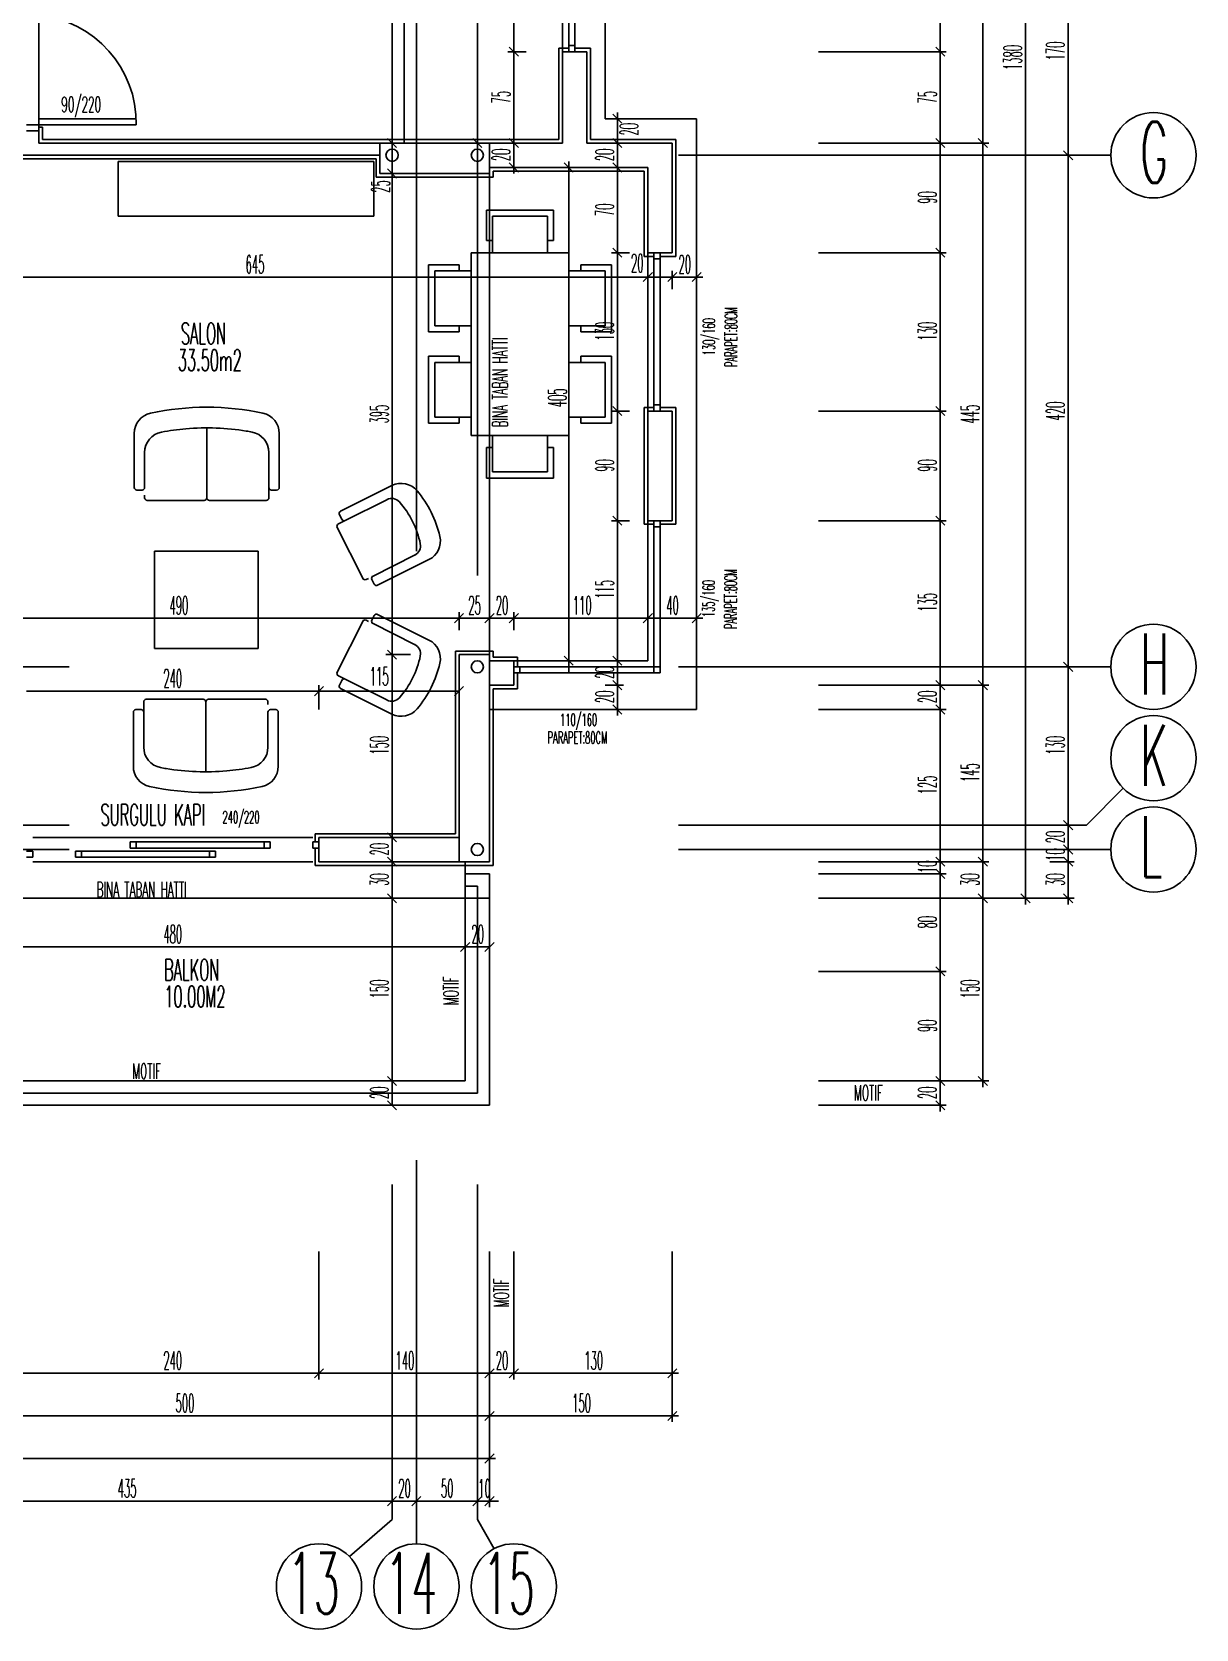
# Model space of a CAD drawing. Extents: x 78 to 306, y -397 to 18.
# Drawn here: x 275.921 to 276.1121, y -396.8536 to -396.5913 of the extents above; entities that cross this region are included whole.
import ezdxf

# ---------------------------------------------------------------- set-up
doc = ezdxf.new("R2010")
doc.units = 0
doc.header["$LTSCALE"] = 0.5
doc.header["$MEASUREMENT"] = 0
doc.linetypes.add('DASHDOT2', pattern=[0.5, 0.25, -0.125, 0, -0.125])
doc.linetypes.add('DOT2', pattern=[0.125, 0, -0.125])
doc.layers.get('0').update_dxf_attribs({"linetype": 'CONTINUOUS'})
for name, color, linetype in [('AKS', 5, 'DASHDOT2'), ('ASHADE', 7, 'CONTINUOUS'), ('DUVAR', 6, 'CONTINUOUS'), ('IZDUSUM', 2, 'DOT2'), ('KAPI', 1, 'CONTINUOUS'), ('KOLON', 4, 'CONTINUOUS'), ('MERDIVEN', 3, 'CONTINUOUS'), ('OLCU', 31, 'CONTINUOUS'), ('SIVA', 7, 'CONTINUOUS'), ('TEFRIS', 11, 'CONTINUOUS')]:
    doc.layers.add(name, color=color, linetype=linetype)
doc.styles.add('ICMEKAN', font='romans.shx', dxfattribs={"width": 0.55, "height": 0.2})
doc.styles.add('OLCU', font='romans.shx', dxfattribs={"width": 0.6, "height": 0.125})
doc.styles.add('OLCUIC', font='ROMANS.SHX', dxfattribs={"width": 0.4, "height": 0.15})

msp = doc.modelspace()

# ---------------------------------------------------------------- linework, layer by layer
at = {"color": 0, "linetype": 'ByBlock'}
for p, q in [((276.000893941935, -396.5953098737721), (275.999393941935, -396.5938098737721)), ((275.999393941935, -396.5938098737721), (276.000893941935, -396.5953098737721)), ((276.069393941935, -396.5938098737721), (276.070893941935, -396.5953098737721)), ((276.070893941935, -396.5953098737721), (276.069393941935, -396.5938098737721)), ((276.017893941935, -396.6063098737721), (276.016393941935, -396.6048098737721)), ((275.980893941935, -396.6103098737721), (275.979393941935, -396.6088098737721)), ((275.993393941935, -396.6088098737721), (275.994893941935, -396.6103098737721)), ((276.000893941935, -396.6103098737721), (275.999393941935, -396.6088098737721)), ((275.999393941935, -396.6088098737721), (276.000893941935, -396.6103098737721)), ((276.017893941935, -396.6103098737721), (276.016393941935, -396.6088098737721)), ((276.016393941935, -396.6088098737721), (276.017893941935, -396.6103098737721)), ((276.069393941935, -396.6088098737721), (276.070893941935, -396.6103098737721)), ((276.070893941935, -396.6103098737721), (276.069393941935, -396.6088098737721)), ((276.0778939419353, -396.6103098737721), (276.0763939419353, -396.6088098737721)), ((276.0763939419353, -396.6088098737721), (276.0778939419353, -396.6103098737721)), ((275.999393941935, -396.6128098737721), (276.000893941935, -396.6143098737721)), ((276.009893941935, -396.6143098737721), (276.008393941935, -396.6128098737721)), ((276.017893941935, -396.6143098737721), (276.016393941935, -396.6128098737721)), ((276.016393941935, -396.6128098737721), (276.017893941935, -396.6143098737721)), ((276.0918939419353, -396.6123098737721), (276.0903939419353, -396.6108098737721)), ((276.0903939419353, -396.6108098737721), (276.0918939419353, -396.6123098737721)), ((275.979393941935, -396.6138098737721), (275.980893941935, -396.6153098737721)), ((275.980893941935, -396.6153098737721), (275.979393941935, -396.6138098737721)), ((276.016393941935, -396.6268098737721), (276.017893941935, -396.6283098737721)), ((276.017893941935, -396.6283098737721), (276.016393941935, -396.6268098737721)), ((276.069393941935, -396.6268098737721), (276.070893941935, -396.6283098737721)), ((276.070893941935, -396.6283098737721), (276.069393941935, -396.6268098737721)), ((276.021393941935, -396.6323098737721), (276.022893941935, -396.6308098737721)), ((276.022893941935, -396.6308098737721), (276.021393941935, -396.6323098737721)), ((276.025393941935, -396.6323098737721), (276.026893941935, -396.6308098737721)), ((276.026893941935, -396.6308098737721), (276.025393941935, -396.6323098737721)), ((276.029393941935, -396.6323098737721), (276.030893941935, -396.6308098737721)), ((276.016393941935, -396.6528098737721), (276.017893941935, -396.6543098737721)), ((276.017893941935, -396.6543098737721), (276.016393941935, -396.6528098737721)), ((276.069393941935, -396.6528098737721), (276.070893941935, -396.6543098737721)), ((276.070893941935, -396.6543098737721), (276.069393941935, -396.6528098737721)), ((276.016393941935, -396.6708098737721), (276.017893941935, -396.6723098737721)), ((276.017893941935, -396.6723098737721), (276.016393941935, -396.6708098737721)), ((276.069393941935, -396.6708098737721), (276.070893941935, -396.6723098737721)), ((276.070893941935, -396.6723098737721), (276.069393941935, -396.6708098737721)), ((275.990393941935, -396.6883098737721), (275.991893941935, -396.6868098737721)), ((275.991893941935, -396.6868098737721), (275.990393941935, -396.6883098737721)), ((275.995393941935, -396.6883098737721), (275.996893941935, -396.6868098737721)), ((275.996893941935, -396.6868098737721), (275.995393941935, -396.6883098737721)), ((275.999393941935, -396.6883098737721), (276.000893941935, -396.6868098737721)), ((276.000893941935, -396.6868098737721), (275.999393941935, -396.6883098737721)), ((276.021393941935, -396.6883098737721), (276.022893941935, -396.6868098737721)), ((276.022893941935, -396.6868098737721), (276.021393941935, -396.6883098737721)), ((276.029393941935, -396.6883098737721), (276.030893941935, -396.6868098737721)), ((275.979393941935, -396.6928098737721), (275.980893941935, -396.6943098737721)), ((275.980893941935, -396.6943098737721), (275.979393941935, -396.6928098737721)), ((276.008393941935, -396.6938098737721), (276.009893941935, -396.6953098737721)), ((276.016393941935, -396.6938098737721), (276.017893941935, -396.6953098737721)), ((276.017893941935, -396.6953098737721), (276.016393941935, -396.6938098737721)), ((276.0918939419353, -396.6963098737721), (276.0903939419353, -396.6948098737721)), ((276.0903939419353, -396.6948098737721), (276.0918939419353, -396.6963098737721)), ((275.967393941935, -396.7003098737721), (275.968893941935, -396.6988098737721)), ((275.968893941935, -396.6988098737721), (275.967393941935, -396.7003098737721)), ((275.990393941935, -396.7003098737721), (275.991893941935, -396.6988098737721)), ((276.016393941935, -396.6978098737721), (276.017893941935, -396.6993098737721)), ((276.017893941935, -396.6993098737721), (276.016393941935, -396.6978098737721)), ((276.069393941935, -396.6978098737721), (276.070893941935, -396.6993098737721)), ((276.070893941935, -396.6993098737721), (276.069393941935, -396.6978098737721)), ((276.0778939419353, -396.6993098737721), (276.0763939419353, -396.6978098737721)), ((276.0763939419353, -396.6978098737721), (276.0778939419353, -396.6993098737721)), ((276.016393941935, -396.7018098737721), (276.017893941935, -396.7033098737721)), ((276.069393941935, -396.7018098737721), (276.070893941935, -396.7033098737721)), ((276.070893941935, -396.7033098737721), (276.069393941935, -396.7018098737721)), ((276.0918939419353, -396.7223098737721), (276.0903939419353, -396.7208098737721)), ((276.0903939419353, -396.7208098737721), (276.0918939419353, -396.7223098737721)), ((275.979393941935, -396.7228098737721), (275.980893941935, -396.7243098737721)), ((275.980893941935, -396.7243098737721), (275.979393941935, -396.7228098737721)), ((276.0903939419353, -396.7248098737721), (276.0918939419353, -396.7263098737721)), ((276.0903939419353, -396.7248098737721), (276.0918939419353, -396.7263098737721)), ((275.979393941935, -396.7268098737721), (275.980893941935, -396.7283098737721)), ((275.980893941935, -396.7283098737721), (275.979393941935, -396.7268098737721)), ((276.069393941935, -396.7268098737721), (276.070893941935, -396.7283098737721)), ((276.0693939419345, -396.7268098737721), (276.0708939419346, -396.7283098737721)), ((276.0778939419353, -396.7283098737721), (276.0763939419353, -396.7268098737721)), ((276.0763939419353, -396.7268098737721), (276.0778939419353, -396.7283098737721)), ((276.0918939419353, -396.7283098737721), (276.0903939419353, -396.7268098737721)), ((276.0918939419353, -396.7283098737721), (276.0903939419353, -396.7268098737721)), ((276.0708939419346, -396.7303098737721), (276.0693939419345, -396.7288098737721)), ((276.0708939419346, -396.7303098737721), (276.0693939419345, -396.7288098737721)), ((275.979393941935, -396.7328098737721), (275.980893941935, -396.7343098737721)), ((275.980893941935, -396.7343098737721), (275.979393941935, -396.7328098737721)), ((276.0778939419353, -396.7343098737721), (276.0763939419353, -396.7328098737721)), ((276.0763939419353, -396.7328098737721), (276.0778939419353, -396.7343098737721)), ((276.0833939419346, -396.7328098737721), (276.0848939419346, -396.7343098737721)), ((276.0903939419353, -396.7328098737721), (276.0918939419353, -396.7343098737721)), ((275.991393941935, -396.7423098737721), (275.992893941935, -396.7408098737721)), ((275.992893941935, -396.7408098737721), (275.991393941935, -396.7423098737721)), ((275.995393941935, -396.7423098737721), (275.996893941935, -396.7408098737721)), ((276.0693939419345, -396.7448098737721), (276.0708939419346, -396.7463098737721)), ((276.0708939419346, -396.7463098737721), (276.0693939419345, -396.7448098737721)), ((275.979393941935, -396.7628098737721), (275.980893941935, -396.7643098737721)), ((275.980893941935, -396.7643098737721), (275.979393941935, -396.7628098737721)), ((276.0693939419345, -396.7628098737721), (276.0708939419346, -396.7643098737721)), ((276.0708939419346, -396.7643098737721), (276.0693939419345, -396.7628098737721)), ((276.0763939419353, -396.7628098737721), (276.0778939419353, -396.7643098737721)), ((275.979393941935, -396.7668098737721), (275.980893941935, -396.7683098737721)), ((276.0693939419345, -396.7668098737721), (276.0708939419346, -396.7683098737721)), ((275.967393941935, -396.8123098737721), (275.968893941935, -396.8108098737721)), ((275.968893941935, -396.8108098737721), (275.967393941935, -396.8123098737721)), ((275.995393941935, -396.8123098737721), (275.996893941935, -396.8108098737721)), ((275.9968939419353, -396.8108098737721), (275.9953939419353, -396.8123098737721)), ((276.0008939419353, -396.8108098737721), (275.9993939419353, -396.8123098737721)), ((275.9993939419353, -396.8123098737721), (276.0008939419353, -396.8108098737721)), ((276.0253939419353, -396.8123098737721), (276.0268939419353, -396.8108098737721)), ((275.9968939419353, -396.8178098737721), (275.9953939419353, -396.8193098737721)), ((275.9953939419353, -396.8193098737721), (275.9968939419353, -396.8178098737721)), ((276.0253939419346, -396.8193098737721), (276.0268939419346, -396.8178098737721)), ((275.9953939419353, -396.8263098737721), (275.9968939419353, -396.8248098737721)), ((275.9793939419353, -396.8333098737721), (275.9808939419353, -396.8318098737721)), ((275.9808939419353, -396.8318098737721), (275.9793939419353, -396.8333098737721)), ((275.9833939419353, -396.8333098737721), (275.9848939419353, -396.8318098737721)), ((275.9848939419353, -396.8318098737721), (275.9833939419353, -396.8333098737721)), ((275.9933939419353, -396.8333098737721), (275.9948939419353, -396.8318098737721)), ((275.9933939419353, -396.8333098737721), (275.9948939419353, -396.8318098737721)), ((275.9968939419353, -396.8318098737721), (275.9953939419353, -396.8333098737721))]:
    msp.add_line(p, q, dxfattribs=at)
at = {"layer": 'AKS'}
for p, q in [((275.9841439419353, -396.3515598737721), (275.9841439419353, -396.8395598737721)), ((275.9801439419353, -396.3555598737721), (275.9801439419353, -396.8355598737721)), ((275.9941439419353, -396.3555598737721), (275.9941439419353, -396.8355598737721)), ((275.8021439419353, -396.6115598737721), (276.0981439419346, -396.6115598737721)), ((275.8021439419353, -396.6955598737721), (276.0981439419346, -396.6955598737721)), ((276.0941439419353, -396.7215598737721), (276.100194194467, -396.7155096212404)), ((275.8021439419353, -396.7215598737721), (276.0941439419353, -396.7215598737721)), ((275.8021439419353, -396.7255598737721), (276.0981439419346, -396.7255598737721)), ((275.9801439419353, -396.8355598737721), (275.9731364952976, -396.8416533056309)), ((275.9941439419353, -396.8355598737721), (275.9968885354979, -396.8403629125065))]:
    msp.add_line(p, q, dxfattribs=at)
at = {"layer": 'ASHADE'}
for centre in [(275.9801439419351, -396.6115598737721), (275.9941439419353, -396.6115598737721), (275.9941439419353, -396.6955598737721), (275.9941439419353, -396.7255598737721)]:
    msp.add_circle(centre, 0.0009999999999999432, dxfattribs=at)
at = {"layer": 'DUVAR'}
for p, q in [((276.0081439419345, -396.6095598737757), (276.0081439419342, -396.5945598737757)), ((276.0081439419329, -396.5945598737757), (276.012143941934, -396.5945598737757)), ((276.012143941934, -396.6095598737757), (276.012143941934, -396.5945598737757)), ((275.9201439419354, -396.6075598737754), (275.9221439419351, -396.6075598737759)), ((275.9221439419351, -396.6095598737759), (275.9221439419351, -396.6075598737759)), ((275.9781439419353, -396.6095598737758), (275.9221439419351, -396.6095598737759)), ((276.0081439419345, -396.6095598737757), (275.9961439419347, -396.6095598737757)), ((276.026143941934, -396.6095598737757), (276.012143941934, -396.6095598737757)), ((276.026143941934, -396.627559873776), (276.026143941934, -396.6095598737757)), ((276.026143941934, -396.627559873776), (276.026143941934, -396.6095598737757)), ((275.9781439419353, -396.611559873776), (275.9051439419353, -396.6115598737758)), ((276.0221439419339, -396.6135598737761), (275.9961439419347, -396.6135598737761)), ((276.0221439419344, -396.627559873776), (276.0221439419339, -396.6135598737761)), ((276.0221439419344, -396.627559873776), (276.0221439419339, -396.6135598737761)), ((276.0221439419363, -396.627559873776), (276.0261439419364, -396.627559873776)), ((276.0221439419363, -396.627559873776), (276.0261439419364, -396.627559873776)), ((276.022143941936, -396.6715598737759), (276.0221439419353, -396.6535598737757)), ((276.0221439419363, -396.6535598737757), (276.0261439419364, -396.6535598737757)), ((276.022143941936, -396.6715598737759), (276.0221439419353, -396.6535598737757)), ((276.0221439419363, -396.6535598737757), (276.0261439419364, -396.6535598737757)), ((276.026143941934, -396.6715598737759), (276.026143941934, -396.6535598737757)), ((276.026143941934, -396.6715598737759), (276.026143941934, -396.6535598737757)), ((276.0261439419358, -396.6715598737759), (276.0221439419364, -396.6715598737759)), ((276.0261439419358, -396.6715598737759), (276.0221439419364, -396.6715598737759)), ((276.0001439419361, -396.6945598737813), (275.9961439419347, -396.6945598737813)), ((276.0001439419361, -396.6945598737813), (276.0001439419361, -396.6985598737809)), ((276.0001439419361, -396.6945598737813), (276.0001439419361, -396.6985598737809)), ((276.0001439419361, -396.6985598737812), (275.9961439419347, -396.6985598737812)), ((275.968143941935, -396.7275598737812), (275.968143941935, -396.7235598737807)), ((275.9911439419383, -396.7235598737808), (275.968143941935, -396.7235598737807)), ((275.9911439419384, -396.7275598737812), (275.968143941935, -396.7275598737812))]:
    msp.add_line(p, q, dxfattribs=at)
at = {"layer": 'IZDUSUM', "ltscale": 0.6}
for p, q in [((275.9821439419346, -396.6095598737721), (275.9821439419349, -396.5545598737721)), ((275.9961439419346, -396.6935598737813), (275.9961439419346, -396.6145598737721)), ((275.9961439419343, -396.7335598737814), (275.8911439419347, -396.7335598737814))]:
    msp.add_line(p, q, dxfattribs=at)
at = {"layer": 'KAPI'}
for p, q in [((276.0151439419338, -396.4755598737721), (276.0151439419338, -396.6055598737721)), ((276.0081439419338, -396.5645598737757), (276.0081439419338, -396.5945598737757)), ((276.0091439419338, -396.5645598737757), (276.0091439419338, -396.5945598737757)), ((276.0101439419336, -396.5945598737757), (276.0101439419336, -396.5645598737757)), ((276.0091439419338, -396.5935598737756), (276.0101439419336, -396.5935598737756)), ((275.9221439419358, -396.6065598737753), (275.9201439419359, -396.6065598737753)), ((275.9381439419358, -396.6055598737752), (275.9221439419358, -396.6055598737752)), ((275.9221439419358, -396.6055598737752), (275.9221439419358, -396.6065598737753)), ((275.9221439419358, -396.6065598737753), (275.9381439419358, -396.6065598737753)), ((275.9221439419358, -396.6075598737751), (275.9221439419358, -396.6065598737753)), ((276.0151439419338, -396.6055598737721), (276.030143941935, -396.6055598737721)), ((276.030143941935, -396.6055598737721), (276.030143941935, -396.7025598737721)), ((276.0221439419363, -396.6535598737757), (276.0221439419363, -396.627559873776)), ((276.0221439419363, -396.6535598737757), (276.0221439419363, -396.627559873776)), ((276.0231439419364, -396.6535598737757), (276.0231439419364, -396.627559873776)), ((276.0231439419364, -396.6535598737757), (276.0231439419364, -396.627559873776)), ((276.0231439419364, -396.6285598737761), (276.0241439419365, -396.6285598737761)), ((276.0231439419364, -396.6285598737761), (276.0241439419365, -396.6285598737761)), ((276.0241439419365, -396.6535598737757), (276.0241439419365, -396.627559873776)), ((276.0241439419365, -396.6535598737757), (276.0241439419365, -396.627559873776)), ((276.0231439419364, -396.652559873776), (276.0241439419365, -396.652559873776)), ((276.0231439419364, -396.652559873776), (276.0241439419365, -396.652559873776)), ((276.0221439419364, -396.6715598737756), (276.0221439419367, -396.6945598737813)), ((276.0221439419364, -396.6715598737756), (276.0221439419367, -396.6945598737813)), ((276.0231439419365, -396.6715598737759), (276.0231439419365, -396.6965598737808)), ((276.0231439419365, -396.6715598737759), (276.0231439419365, -396.6965598737808)), ((276.0231439419365, -396.6725598737757), (276.0241439419365, -396.6725598737757)), ((276.0231439419365, -396.6725598737757), (276.0241439419365, -396.6725598737757)), ((276.0241439419365, -396.6965598737808), (276.0241439419365, -396.6715598737759)), ((276.0241439419365, -396.6965598737808), (276.0241439419365, -396.6715598737759)), ((276.0001439419361, -396.6945598737813), (276.0221439419367, -396.6945598737813)), ((276.0001439419361, -396.6945598737813), (276.0221439419367, -396.6945598737813)), ((276.0241439419365, -396.6955598737811), (276.0001439419364, -396.6955598737811)), ((276.0241439419365, -396.6955598737811), (276.0001439419364, -396.6955598737811)), ((276.0001439419364, -396.6965598737808), (276.0241439419365, -396.6965598737808)), ((276.0001439419364, -396.6965598737808), (276.0241439419365, -396.6965598737808)), ((276.0011439419364, -396.6965598737808), (276.0011439419364, -396.6955598737811)), ((276.0011439419364, -396.6965598737808), (276.0011439419364, -396.6955598737811)), ((276.030143941935, -396.7025598737721), (275.996143941935, -396.7025598737721)), ((275.9201439419351, -396.7258098737817), (275.9211439419352, -396.7258098737817)), ((275.967143941935, -396.7235598737813), (275.9211439419352, -396.7235598737813)), ((275.9211439419352, -396.7258098737817), (275.9211439419352, -396.7268098737817)), ((275.928143941935, -396.7258098737817), (275.928143941935, -396.7268098737817)), ((275.951143941935, -396.7258098737817), (275.928143941935, -396.7258098737817)), ((275.929143941935, -396.7258098737817), (275.929143941935, -396.7268098737817)), ((275.9371439419351, -396.7253098737815), (275.9371439419351, -396.7243098737814)), ((275.9371439419351, -396.7243098737814), (275.9601439419351, -396.7243098737814)), ((275.9601439419351, -396.7253098737815), (275.9371439419351, -396.7253098737815)), ((275.9381439419352, -396.7243098737814), (275.9381439419352, -396.7253098737815)), ((275.950143941935, -396.7258098737817), (275.950143941935, -396.7268098737817)), ((275.951143941935, -396.7268098737817), (275.951143941935, -396.7258098737817)), ((275.9591439419351, -396.7243098737814), (275.9591439419351, -396.7253098737815)), ((275.9601439419351, -396.7243098737814), (275.9601439419351, -396.7253098737815)), ((275.968143941935, -396.7243098737814), (275.967143941935, -396.7243098737814)), ((275.967143941935, -396.7243098737814), (275.967143941935, -396.7253098737815)), ((275.967143941935, -396.7253098737815), (275.968143941935, -396.7253098737815)), ((275.9211439419352, -396.7268098737817), (275.9201439419351, -396.7268098737817)), ((275.967143941935, -396.7275598737812), (275.9211439419352, -396.7275598737812)), ((275.928143941935, -396.7268098737817), (275.951143941935, -396.7268098737817)), ((275.992143941934, -396.7275598737812), (275.992143941934, -396.7635598737864)), ((275.9921439419346, -396.7635598737864), (275.895143941935, -396.7635598737864))]:
    msp.add_line(p, q, dxfattribs=at)
at = {"layer": 'KAPI', "ltscale": 1.4}
msp.add_line((275.922143941935, -396.5885598737721), (275.922143941935, -396.6055598737721), dxfattribs=at)
at = {"layer": 'KAPI'}
msp.add_arc((275.9203323190387, -396.6062813163504), 0.01781380095500225, 359.1040196675771, 84.16305900557327, dxfattribs=at)
at = {"layer": 'KOLON'}
for p, q in [((275.9961439419353, -396.6095598737721), (275.9781439419353, -396.6095598737721)), ((275.9781439419353, -396.6095598737721), (275.9781439419353, -396.6145598737721)), ((275.9961439419353, -396.6145598737721), (275.9961439419353, -396.6095598737721)), ((275.9961439419353, -396.6145598737721), (275.9781439419353, -396.6145598737721)), ((275.9911439419384, -396.7275598737772), (275.9911439419373, -396.6935598737813)), ((275.9961439419353, -396.6935598737772), (275.9911439419353, -396.6935598737772)), ((275.9961439419353, -396.6935598737772), (275.9961439419353, -396.7275598737772)), ((275.9961439419353, -396.7275598737772), (275.9911439419384, -396.7275598737772))]:
    msp.add_line(p, q, dxfattribs=at)
at = {"layer": 'MERDIVEN', "ltscale": 1.4}
for p, q in [((275.996143941935, -396.7295598737721), (275.992143941935, -396.7295598737721)), ((275.992143941935, -396.7295598737721), (275.992143941935, -396.7315598737721)), ((275.992143941935, -396.7315598737721), (275.994143941935, -396.7315598737721))]:
    msp.add_line(p, q, dxfattribs=at)
at = {"layer": 'MERDIVEN', "linetype": 'ByBlock'}
for p, q in [((275.9961439419342, -396.7675598737864), (275.9961439419337, -396.7295598737721)), ((275.9941439419339, -396.7655598737863), (275.9941439419333, -396.7315598737721))]:
    msp.add_line(p, q, dxfattribs=at)
at = {"layer": 'MERDIVEN'}
for p, q in [((275.891143941935, -396.7675598737864), (275.9961439419348, -396.7675598737864)), ((275.8931439419354, -396.7655598737865), (275.9941439419345, -396.7655598737863))]:
    msp.add_line(p, q, dxfattribs=at)
at = {"layer": 'OLCU', "ltscale": 1.4}
for p, q in [((276.0701439419346, -396.7685598737864), (276.0701439419346, -396.4225598737721)), ((276.0771439419346, -396.7645598737721), (276.0771439419346, -396.4265598737721)), ((276.0841439419346, -396.7345598737721), (276.0841439419345, -396.4565598737721)), ((276.0841439419346, -396.7335598737721), (276.0841439419346, -396.4575598737721)), ((276.0911439419346, -396.7345598737721), (276.0911439419345, -396.4565598737721)), ((276.0771439419353, -396.4715598737721), (276.0771439419353, -396.6095598737721)), ((275.994143941935, -396.4995598737721), (275.994143941935, -396.6105598737721)), ((276.000143941935, -396.6145598737721), (276.000143941935, -396.4985598737721)), ((275.994143941935, -396.5515598737721), (275.994143941935, -396.6095598737721)), ((276.000143941935, -396.5645598737721), (276.000143941935, -396.5945598737721)), ((276.070143941935, -396.5945598737721), (276.070143941935, -396.5645598737721)), ((276.0911439419353, -396.5775598737721), (276.0911439419353, -396.6115598737721)), ((276.002143941935, -396.5945598737721), (275.999143941935, -396.5945598737721)), ((276.000143941935, -396.5945598737721), (276.000143941935, -396.6095598737721)), ((276.0501439419347, -396.5945598737721), (276.0711439419347, -396.5945598737721)), ((276.070143941935, -396.6095598737721), (276.070143941935, -396.5945598737721)), ((276.017143941935, -396.6045598737721), (276.017143941935, -396.7035598737721)), ((276.017143941935, -396.6055598737721), (276.017143941935, -396.6095598737721)), ((275.980143941935, -396.6145598737721), (275.980143941935, -396.6095598737721)), ((276.000143941935, -396.6095598737721), (276.000143941935, -396.6135598737721)), ((276.017143941935, -396.6095598737721), (276.017143941935, -396.6135598737721)), ((276.0501439419353, -396.6095598737721), (276.0781439419353, -396.6095598737721)), ((276.070143941935, -396.6275598737721), (276.070143941935, -396.6095598737721)), ((276.0771439419353, -396.6095598737721), (276.0771439419353, -396.6985598737721)), ((276.009143941935, -396.6965598737721), (276.009143941935, -396.6125598737721)), ((276.0911439419353, -396.6115598737721), (276.0911439419353, -396.6955598737721)), ((275.980143941935, -396.6935598737721), (275.980143941935, -396.6145598737721)), ((276.009143941935, -396.6135598737721), (276.009143941935, -396.6945598737721)), ((276.017143941935, -396.6275598737721), (276.017143941935, -396.6135598737721)), ((276.019143941935, -396.6275598737721), (276.016143941935, -396.6275598737721)), ((276.017143941935, -396.6535598737721), (276.017143941935, -396.6275598737721)), ((276.0501439419347, -396.6275598737721), (276.0711439419347, -396.6275598737721)), ((276.070143941935, -396.6535598737721), (276.070143941935, -396.6275598737721)), ((276.031143941935, -396.6315598737721), (275.802143941935, -396.6315598737721)), ((276.022143941935, -396.6315598737721), (275.893143941935, -396.6315598737721)), ((276.026143941935, -396.6315598737721), (276.022143941935, -396.6315598737721)), ((276.026143941935, -396.6335598737721), (276.026143941935, -396.6305598737721)), ((276.030143941935, -396.6315598737721), (276.026143941935, -396.6315598737721)), ((276.019143941935, -396.6535598737721), (276.016143941935, -396.6535598737721)), ((276.017143941935, -396.6715598737721), (276.017143941935, -396.6535598737721)), ((276.0501439419347, -396.6535598737721), (276.0711439419347, -396.6535598737721)), ((276.070143941935, -396.6715598737721), (276.070143941935, -396.6535598737721)), ((276.019143941935, -396.6715598737721), (276.016143941935, -396.6715598737721)), ((276.017143941935, -396.6945598737721), (276.017143941935, -396.6715598737721)), ((276.0501439419347, -396.6715598737721), (276.0711439419347, -396.6715598737721)), ((276.070143941935, -396.6985598737721), (276.070143941935, -396.6715598737721)), ((275.991143941935, -396.6895598737721), (275.991143941935, -396.6865598737721)), ((275.996143941935, -396.6895598737721), (275.996143941935, -396.6865598737721)), ((276.000143941935, -396.6865598737721), (276.000143941935, -396.6895598737721)), ((276.031143941935, -396.6875598737721), (275.802143941935, -396.6875598737721)), ((275.991143941935, -396.6875598737721), (275.893143941935, -396.6875598737721)), ((275.996143941935, -396.6875598737721), (275.991143941935, -396.6875598737721)), ((276.000143941935, -396.6875598737721), (275.996143941935, -396.6875598737721)), ((276.022143941935, -396.6875598737721), (276.000143941935, -396.6875598737721)), ((276.030143941935, -396.6875598737721), (276.022143941935, -396.6875598737721)), ((275.979143941935, -396.6935598737721), (275.983143941935, -396.6935598737721)), ((275.980143941935, -396.7235598737721), (275.980143941935, -396.6935598737721)), ((276.017143941935, -396.6985598737721), (276.017143941935, -396.6945598737721)), ((276.0911439419353, -396.6955598737721), (276.0911439419353, -396.7215598737721)), ((275.968143941935, -396.6995598737721), (275.920143941935, -396.6995598737721)), ((275.968143941935, -396.6985598737721), (275.968143941935, -396.7025598737721)), ((275.991143941935, -396.6995598737721), (275.968143941935, -396.6995598737721)), ((276.018143941935, -396.6985598737721), (276.015143941935, -396.6985598737721)), ((276.017143941935, -396.7025598737721), (276.017143941935, -396.6985598737721)), ((276.0501439419353, -396.6985598737721), (276.0781439419353, -396.6985598737721)), ((276.070143941935, -396.7025598737721), (276.070143941935, -396.6985598737721)), ((276.0771439419353, -396.6985598737721), (276.0771439419353, -396.7275598737721)), ((276.0501439419347, -396.7025598737721), (276.0711439419347, -396.7025598737721)), ((276.070143941935, -396.7275598737721), (276.070143941935, -396.7025598737721)), ((276.0911439419353, -396.7215598737721), (276.0911439419353, -396.7255598737721)), ((275.980143941935, -396.7275598737721), (275.980143941935, -396.7235598737721)), ((276.0701439419346, -396.7275598737721), (276.0701439419346, -396.7260598737721)), ((276.0911439419353, -396.7255598737721), (276.0911439419353, -396.7240598737721)), ((275.980143941935, -396.7335598737721), (275.980143941935, -396.7275598737721)), ((276.0501439419353, -396.7275598737721), (276.0781439419353, -396.7275598737721)), ((276.0771439419353, -396.7275598737721), (276.0771439419353, -396.7335598737721)), ((276.0921439419353, -396.7275598737721), (276.0881439419353, -396.7275598737721)), ((276.0911439419353, -396.7275598737721), (276.0911439419353, -396.7335598737721)), ((276.0911439419353, -396.7275598737721), (276.0911439419353, -396.7290598737721)), ((276.0501439419353, -396.7295598737721), (276.0711439419353, -396.7295598737721)), ((276.0701439419346, -396.7295598737721), (276.0701439419346, -396.7310598737721)), ((276.0701439419346, -396.7455598737721), (276.0701439419346, -396.7295598737721)), ((275.980143941935, -396.7635598737721), (275.980143941935, -396.7335598737721)), ((276.0501439419353, -396.7335598737721), (276.0921439419353, -396.7335598737721)), ((276.0771439419353, -396.7335598737721), (276.0771439419353, -396.7635598737721)), ((275.992143941935, -396.7415598737721), (275.896143941935, -396.7415598737721)), ((275.996143941935, -396.7415598737721), (275.992143941935, -396.7415598737721)), ((276.0501439419353, -396.7455598737721), (276.0711439419353, -396.7455598737721)), ((276.0701439419346, -396.7635598737721), (276.0701439419346, -396.7455598737721)), ((275.980143941935, -396.7675598737721), (275.980143941935, -396.7635598737721)), ((276.0501439419353, -396.7635598737721), (276.0781439419353, -396.7635598737721)), ((276.0701439419346, -396.7675598737721), (276.0701439419346, -396.7635598737721)), ((276.0501439419353, -396.7675598737721), (276.0711439419353, -396.7675598737721)), ((275.9681439419347, -396.7915598737721), (275.9681439419347, -396.8125598737721)), ((275.9961439419353, -396.7915598737721), (275.9961439419353, -396.8335598737721)), ((276.0001439419353, -396.7915598737721), (276.0001439419353, -396.8125598737721)), ((276.0261439419345, -396.7915598737721), (276.0261439419345, -396.8195598737721)), ((275.8021439419353, -396.8115598737721), (276.0271439419353, -396.8115598737721)), ((275.968143941935, -396.8115598737721), (275.920143941935, -396.8115598737721)), ((275.996143941935, -396.8115598737721), (275.968143941935, -396.8115598737721)), ((275.9961439419353, -396.8115598737721), (276.0001439419353, -396.8115598737721)), ((276.0001439419353, -396.8115598737721), (276.0261439419353, -396.8115598737721)), ((275.8021439419353, -396.8185598737721), (276.0271439419353, -396.8185598737721)), ((275.8961439419346, -396.8185598737721), (275.9961439419353, -396.8185598737721)), ((275.9961439419353, -396.8185598737721), (276.0261439419345, -396.8185598737721)), ((275.6081439419353, -396.8255598737721), (275.9961439419353, -396.8255598737721)), ((275.8021439419353, -396.8255598737721), (275.9971439419353, -396.8255598737721)), ((275.8021439419353, -396.8325598737721), (275.9971439419353, -396.8325598737721)), ((275.9801439419354, -396.8325598737721), (275.8931439419353, -396.8325598737721)), ((275.9841439419353, -396.8325598737721), (275.9801439419354, -396.8325598737721)), ((275.9941439419353, -396.8325598737721), (275.9841439419353, -396.8325598737721)), ((275.9941439419353, -396.8325598737721), (275.9926439419353, -396.8325598737721)), ((275.9961439419353, -396.8325598737721), (275.9976439419353, -396.8325598737721))]:
    msp.add_line(p, q, dxfattribs=at)
at = {"layer": 'SIVA', "ltscale": 1.4}
for p, q in [((276.0075439419345, -396.6089598737755), (276.0075439419342, -396.5939598737757)), ((276.0075439419342, -396.5939598737757), (276.0091439419338, -396.5939598737757)), ((276.0101439419336, -396.5939598737757), (276.012743941934, -396.5939598737757)), ((276.012743941934, -396.5939598737757), (276.012743941934, -396.6089598737757)), ((275.9221439419358, -396.6069598737759), (275.9227439419352, -396.6069598737761)), ((275.9227439419352, -396.6069598737761), (275.9227439419352, -396.6089598737759)), ((275.9227439419352, -396.6089598737759), (275.9781439419353, -396.6089598737758)), ((275.9781439419353, -396.6089598737758), (275.9961439419352, -396.6089598737721)), ((275.9961439419352, -396.6089598737721), (276.0075439419345, -396.6089598737755)), ((276.012743941934, -396.6089598737757), (276.026743941934, -396.6089598737756)), ((276.026743941934, -396.6089598737756), (276.026743941934, -396.628159873776)), ((275.9775439419353, -396.612159873776), (275.9057439419353, -396.6121598737759)), ((275.9775439419353, -396.6151598737721), (275.9775439419353, -396.612159873776)), ((275.9967439419353, -396.6151598737721), (275.9775439419353, -396.6151598737721)), ((276.0215439419339, -396.6141598737761), (275.9967439419353, -396.614159873776)), ((275.9967439419353, -396.614159873776), (275.9967439419353, -396.6151598737721)), ((276.0215439419345, -396.628159873776), (276.0215439419339, -396.6141598737761)), ((276.0231439419364, -396.628159873776), (276.0215439419345, -396.628159873776)), ((276.026743941934, -396.628159873776), (276.0241439419365, -396.628159873776)), ((276.021543941936, -396.6721598737759), (276.0215439419352, -396.6529598737757)), ((276.0215439419352, -396.6529598737757), (276.0231439419364, -396.6529598737757)), ((276.0241439419365, -396.6529598737757), (276.026743941934, -396.6529598737757)), ((276.026743941934, -396.6529598737757), (276.0267439419339, -396.6721598737759)), ((276.0231439419365, -396.6721598737759), (276.021543941936, -396.6721598737759)), ((276.0267439419339, -396.6721598737759), (276.0241439419365, -396.6721598737759)), ((275.9905439419383, -396.7229598737808), (275.9905439419373, -396.6929598737772)), ((275.9905439419373, -396.6929598737772), (275.9967439419353, -396.6929598737772)), ((275.9967439419353, -396.6929598737772), (275.9967439419353, -396.6939598737813)), ((275.9967439419353, -396.6939598737813), (276.0007439419361, -396.6939598737813)), ((276.0007439419361, -396.6939598737813), (276.0007439419361, -396.6955598737811)), ((276.0007439419361, -396.6965598737808), (276.0007439419361, -396.6991598737812)), ((276.0007439419361, -396.6991598737812), (275.9967439419353, -396.6991598737812)), ((275.9967439419353, -396.6991598737812), (275.9967439419353, -396.7281598737772)), ((275.967543941935, -396.7243098737814), (275.967543941935, -396.7229598737807)), ((275.967543941935, -396.7229598737807), (275.9905439419383, -396.7229598737808)), ((275.967543941935, -396.7281598737814), (275.967543941935, -396.7253098737815)), ((275.9911439419384, -396.7281598737772), (275.967543941935, -396.7281598737814)), ((275.9967439419353, -396.7281598737772), (275.9911439419384, -396.7281598737772))]:
    msp.add_line(p, q, dxfattribs=at)
at = {"layer": 'TEFRIS'}
for p, q in [((275.9351737502874, -396.6125598737719), (275.9351737502874, -396.6215598737719)), ((275.9771737502872, -396.6125598737719), (275.9351737502874, -396.6125598737719)), ((275.9771737502872, -396.6215598737719), (275.9771737502872, -396.6125598737719)), ((275.9956439419361, -396.6205598737781), (276.0066439419365, -396.6205598737781)), ((275.9956439419361, -396.6255598737781), (275.9956439419361, -396.6205598737781)), ((276.0066439419365, -396.6205598737781), (276.0066439419365, -396.6255598737781)), ((275.9351737502874, -396.6215598737719), (275.9771737502872, -396.6215598737719)), ((276.0056439419365, -396.6215598737782), (275.9966439419362, -396.6215598737782)), ((275.9966439419362, -396.6275598737782), (275.9966439419362, -396.6215598737782)), ((276.0056439419365, -396.6275598737782), (276.0056439419365, -396.6215598737782)), ((275.9966439419362, -396.6255598737781), (275.9956439419361, -396.6255598737781)), ((276.0066439419365, -396.6255598737781), (276.0056439419365, -396.6255598737781)), ((275.993143941937, -396.6575598737786), (275.993143941937, -396.6275598737782)), ((275.993143941937, -396.6275598737782), (276.0091439419368, -396.6275598737782)), ((276.0091439419368, -396.6575598737786), (276.0091439419368, -396.6275598737782)), ((275.9861439419369, -396.6295598737781), (275.9911439419369, -396.6295598737781)), ((275.9861439419369, -396.6405598737784), (275.9861439419369, -396.6295598737781)), ((275.993143941937, -396.6305598737781), (275.9871439419369, -396.6305598737781)), ((275.9871439419369, -396.6305598737781), (275.9871439419369, -396.6395598737784)), ((275.9911439419369, -396.6295598737781), (275.9911439419369, -396.6305598737781)), ((276.0091439419368, -396.6305598737781), (276.0151439419369, -396.6305598737781)), ((276.0111439419369, -396.6295598737781), (276.0111439419369, -396.6305598737781)), ((276.0161439419369, -396.6295598737781), (276.0111439419369, -396.6295598737781)), ((276.0151439419369, -396.6305598737781), (276.0151439419369, -396.6395598737784)), ((276.0161439419369, -396.6405598737784), (276.0161439419369, -396.6295598737781)), ((275.9911439419369, -396.6405598737784), (275.9861439419369, -396.6405598737784)), ((275.993143941937, -396.6395598737784), (275.9871439419369, -396.6395598737784)), ((275.9911439419369, -396.6395598737784), (275.9911439419369, -396.6405598737784)), ((276.0091439419368, -396.6395598737784), (276.0151439419369, -396.6395598737784)), ((276.0111439419369, -396.6395598737784), (276.0111439419369, -396.6405598737784)), ((276.0111439419369, -396.6405598737784), (276.0161439419369, -396.6405598737784)), ((275.9911439419369, -396.6445598737783), (275.9861439419369, -396.6445598737783)), ((275.9861439419369, -396.6445598737783), (275.9861439419369, -396.6555598737784)), ((275.9911439419369, -396.6455598737784), (275.9911439419369, -396.6445598737783)), ((276.0111439419369, -396.6455598737784), (276.0111439419369, -396.6445598737783)), ((276.0111439419369, -396.6445598737783), (276.0161439419369, -396.6445598737783)), ((276.0161439419369, -396.6445598737783), (276.0161439419369, -396.6555598737784)), ((275.993143941937, -396.6455598737784), (275.9871439419369, -396.6455598737784)), ((275.9871439419369, -396.6545598737787), (275.9871439419369, -396.6455598737784)), ((276.0091439419368, -396.6455598737784), (276.0151439419369, -396.6455598737784)), ((276.0151439419369, -396.6545598737787), (276.0151439419369, -396.6455598737784)), ((275.993143941937, -396.6545598737787), (275.9871439419369, -396.6545598737787)), ((275.9911439419369, -396.6555598737784), (275.9911439419369, -396.6545598737787)), ((276.0091439419368, -396.6545598737787), (276.0151439419369, -396.6545598737787)), ((276.0111439419369, -396.6555598737784), (276.0111439419369, -396.6545598737787)), ((275.9378224463149, -396.6572298752939), (275.9378224463149, -396.6661032537817)), ((275.9497224532544, -396.667803260721), (275.9497226406194, -396.6563283136837)), ((275.9616224463149, -396.6572298752939), (275.9616224463149, -396.6661032537817)), ((275.9861439419369, -396.6555598737784), (275.9911439419369, -396.6555598737784)), ((275.993143941937, -396.6575598737786), (276.0091439419368, -396.6575598737786)), ((275.996643941935, -396.6575598737777), (275.9966439419347, -396.6635598737778)), ((276.0056439419353, -396.6575598737783), (276.005643941935, -396.6635598737784)), ((276.0161439419369, -396.6555598737784), (276.0111439419369, -396.6555598737784)), ((275.939522446315, -396.6603535940412), (275.939522446315, -396.6661032537817)), ((275.9599224463151, -396.660353594556), (275.9599224463151, -396.6661032537817)), ((275.995643941935, -396.6595598737778), (275.9956439419344, -396.6645598737778)), ((275.996643941935, -396.6595598737778), (275.995643941935, -396.6595598737778)), ((276.0066439419354, -396.6595598737784), (276.0056439419353, -396.6595598737784)), ((276.0066439419347, -396.6645598737784), (276.0066439419354, -396.6595598737784)), ((275.9956439419344, -396.6645598737778), (276.0066439419347, -396.6645598737784)), ((276.005643941935, -396.6635598737784), (275.9966439419347, -396.6635598737778)), ((275.9390974463149, -396.6665282537815), (275.938247446315, -396.6665282537815)), ((275.939522446315, -396.6673782537817), (275.939522446315, -396.6678032537815)), ((275.9492974532543, -396.6682282537816), (275.9399474463151, -396.6682282537816)), ((275.948872446315, -396.6682282399026), (275.948872446315, -396.6682282537816)), ((275.959497446315, -396.6682282537816), (275.9501474532545, -396.6682282537816)), ((275.9599224463151, -396.6661032537817), (275.9599224463151, -396.6678032537815)), ((275.9611974463151, -396.6665282537815), (275.9603474463149, -396.6665282537815)), ((275.9716952651019, -396.6700048500553), (275.9801246060593, -396.6657901795768)), ((275.9724555282143, -396.6715253762799), (275.9792688913593, -396.6681186947076)), ((275.9792688913593, -396.6681186947076), (275.9793151353677, -396.6680955727032)), ((275.9715051993238, -396.6705750473895), (275.9718853308801, -396.6713353105021)), ((275.9711423069101, -396.6726571513774), (275.975323754028, -396.6810200456132)), ((275.9713323726883, -396.672086954043), (275.9724555282143, -396.6715253762799)), ((275.9411439419397, -396.6925598737726), (275.9411439419397, -396.6765598737723)), ((275.9411439419397, -396.6765598737723), (275.9581439419399, -396.6765598737723)), ((275.9581439419399, -396.6765598737723), (275.9581439419399, -396.6925598737726)), ((275.9770171068884, -396.6806485336283), (275.9838304700335, -396.6772418520559)), ((275.9777773700008, -396.682169059853), (275.9862067109578, -396.6779543893744)), ((275.9838304700335, -396.6772418520559), (275.9838767140419, -396.6772187300516)), ((275.9758939513624, -396.6812101113914), (275.9762568437761, -396.6810286651843)), ((275.9768270411103, -396.6812187309625), (275.9772071726663, -396.6819789940748)), ((275.9711423069101, -396.6964625961678), (275.975323754028, -396.6880997019321)), ((275.9758939513624, -396.6879096361539), (275.9762568437761, -396.6880910823609)), ((275.9768270411103, -396.6879010165831), (275.9772071726663, -396.6871407534707)), ((275.9770171068884, -396.6884712139172), (275.9838304700335, -396.6918778954896)), ((275.9777773700008, -396.6869506876926), (275.9862067109578, -396.6911653581711)), ((275.9838304700335, -396.6918778954896), (275.9838767140419, -396.6919010174936)), ((275.9581439419399, -396.6925598737726), (275.9411439419397, -396.6925598737726)), ((275.9713323726883, -396.6970327935023), (275.9724555282143, -396.6975943712656)), ((275.9715051993238, -396.6985447001557), (275.9718853308801, -396.6977844370434)), ((275.9716952651019, -396.6991148974899), (275.9801246060593, -396.7033295679685)), ((275.9724555282143, -396.6975943712656), (275.9792688913593, -396.7010010528379)), ((275.9393654375642, -396.7030164937642), (275.9393654375642, -396.7013164937643)), ((275.9397904375643, -396.7008914937642), (275.9491404306247, -396.7008914937642)), ((275.9495654306248, -396.7013164868248), (275.9495652432599, -396.7127914338621)), ((275.949990430625, -396.7008914937642), (275.9593404375642, -396.7008914937642)), ((275.9504154375643, -396.7008915076432), (275.9504154375643, -396.7008914937642)), ((275.9597654375643, -396.7017414937641), (275.9597654375643, -396.7013164937643)), ((275.9792688913593, -396.7010010528379), (275.9793151353677, -396.701024174842)), ((275.9376654375644, -396.7118898722519), (275.9376654375644, -396.7030164937642)), ((275.9380904375641, -396.7025914937643), (275.9389404375644, -396.7025914937643)), ((275.9393654375642, -396.7087661529898), (275.9393654375642, -396.7030164937642)), ((275.9597654375643, -396.7087661535047), (275.9597654375643, -396.7030164937642)), ((275.9601904375643, -396.7025914937643), (275.9610404375643, -396.7025914937643)), ((275.9614654375644, -396.7118898722519), (275.9614654375644, -396.7030164937642))]:
    msp.add_line(p, q, dxfattribs=at)
for centre in [(276.1051439419354, -396.6115598737721), (276.1051439419354, -396.6955598737721), (276.1051439419354, -396.7105598737721), (276.1051439419354, -396.7255598737721), (275.9681439419353, -396.8465598737721), (275.9841439419353, -396.8465598737721), (276.0001439419353, -396.8465598737721)]:
    msp.add_circle(centre, 0.006999999999999999, dxfattribs=at)
for centre, radius, start, end in [((275.9412224463148, -396.6572298752939), 0.0034, 102.320217414795, 180), ((275.9582224463149, -396.6572298752939), 0.0034, 0, 77.67978258520498), ((275.942922446315, -396.6603535940412), 0.0034, 100.654923778133, 180), ((275.9565224463151, -396.660353594556), 0.0034, 0, 79.33859524219835), ((275.9816451322839, -396.668831232026), 0.0034, 40.0649236088191, 116.5650511771508), ((275.938247446315, -396.6661032537817), 0.000425, 180, 270), ((275.9390974463149, -396.6661032537817), 0.000425, 270, 0), ((275.9399474463151, -396.6678032537815), 0.000425, 180, 270), ((275.9492974532543, -396.6678032537815), 0.000425, 270, 359.9990644641347), ((275.9501474532545, -396.6678032537815), 0.000425, 179.9990644641347, 270), ((275.959497446315, -396.6678032537815), 0.000425, 270, 0), ((275.9603474463149, -396.6661032537817), 0.000425, 180, 270), ((275.9611974463151, -396.6661032537817), 0.000425, 270, 0), ((275.9800753984803, -396.6696160989279), 0.0017, 41.8899242149057, 116.5650511771508), ((275.9704986391958, -396.6782057941318), 0.0179645708089645, 13.06517874570795, 40.0649236088191), ((275.9718853308804, -396.6703849816111), 0.000425, 116.5650511771508, 206.5650511771508), ((275.9704986391958, -396.6782057941318), 0.0145645708089645, 11.24017813999114, 41.8899242149057), ((275.9715224384664, -396.672467085599), 0.000425, 116.5650511771508, 206.5650511771508), ((275.9722654624364, -396.6711452447237), 0.000425, 206.5650511771508, 296.5650511771508), ((275.9831164509296, -396.6756982038267), 0.0017, 296.5650511771508, 11.24017813999114), ((275.9846861847335, -396.6749133369246), 0.0034, 296.5650511771508, 13.06517874570795), ((275.9757038855843, -396.6808299798348), 0.000425, 206.5650511771508, 296.5650511771508), ((275.9772071726666, -396.681028665184), 0.000425, 116.5650511771508, 206.5650511771508), ((275.9775873042229, -396.6817889282964), 0.000425, 206.5650511771508, 296.5650511771508), ((275.9757038855843, -396.6882897677105), 0.000425, 63.43494882284919, 153.4349488228492), ((275.9772071726666, -396.6880910823612), 0.000425, 153.4349488228492, 243.4349488228492), ((275.9775873042229, -396.6873308192492), 0.000425, 63.43494882284919, 153.4349488228492), ((275.9831164509296, -396.6934215437188), 0.0017, 348.7598218600089, 63.43494882284919), ((275.9846861847335, -396.6942064106207), 0.0034, 346.934821254292, 63.43494882284919), ((275.9704986391958, -396.6909139534137), 0.0145645708089645, 318.1100757850943, 348.7598218600089), ((275.9715224384664, -396.6966526619462), 0.000425, 153.4349488228492, 243.4349488228492), ((275.9704986391958, -396.6909139534137), 0.0179645708089645, 319.9350763911809, 346.934821254292), ((275.9718853308804, -396.6987347659342), 0.000425, 153.4349488228492, 243.4349488228492), ((275.9722654624364, -396.6979745028216), 0.000425, 63.43494882284919, 153.4349488228492), ((275.9397904375649, -396.7013164937643), 0.000425, 90, 180), ((275.9491404306253, -396.7013164937643), 0.000425, 359.9990644641347, 90), ((275.9499904306255, -396.7013164937643), 0.000425, 90, 179.9990644641347), ((275.9593404375647, -396.7013164937643), 0.000425, 0, 90), ((275.9800753984803, -396.6995036486177), 0.0017, 243.4349488228492, 318.1100757850943), ((275.9816451322839, -396.7002885155194), 0.0034, 243.4349488228492, 319.9350763911809), ((275.9380904375647, -396.7030164937642), 0.000425, 90, 180), ((275.938940437565, -396.7030164937642), 0.000425, 0, 90), ((275.960190437565, -396.7030164937642), 0.000425, 90, 180), ((275.9610404375649, -396.7030164937642), 0.000425, 0, 90), ((275.9427654375647, -396.7087661529898), 0.0034, 180, 259.3385952421983), ((275.9563654375649, -396.7087661535047), 0.0034, 280.654923778133, 0), ((275.9410654375649, -396.7118898722519), 0.0034, 180, 257.679782585205), ((275.958065437565, -396.7118898722519), 0.0034, 282.320217414795, 0)]:
    msp.add_arc(centre, radius, start, end, dxfattribs=at)
at = {"layer": 'TEFRIS', "extrusion": (0, 0, -1)}
for centre, major_axis, ratio, start_param, end_param in [((275.9497224463149, -396.6713530876616), (-0.02867030817776864, 1.863720803769581e-16), 0.64264512839471, 1.243189524823915, 1.89840312876587), ((275.9495654375643, -396.6977666598842), (-0.02867030817777018, -8.802561051543602e-17), 0.6426451283946741, 4.384782178413722, 5.039995782355666)]:
    msp.add_ellipse(centre, major_axis=major_axis, ratio=ratio, start_param=start_param, end_param=end_param, dxfattribs=at)
at = {"layer": 'TEFRIS'}
for points in [[(275.942293808386, -396.6570122149317), (275.943595575907, -396.6567673039498), (275.94493128024, -396.6565862418651), (275.9479363681905, -396.6563331849723), (275.9496135054243, -396.656294616049), (275.9529465249835, -396.6564208104439), (275.9546023226229, -396.6565855765562), (275.9565280284368, -396.656898923826), (275.9568407123517, -396.6569537865543), (275.9571514621982, -396.657012286576)], [(275.9569940754934, -396.7121075326141), (275.9556923079722, -396.712352443596), (275.9543566036392, -396.7125335056808), (275.9513515156888, -396.7127865625736), (275.949674378455, -396.7128251314967), (275.9463413588958, -396.7126989371019), (275.9446855612564, -396.7125341709897), (275.9427598554425, -396.7122208237198), (275.9424471715275, -396.7121659609915), (275.9421364216811, -396.7121074609698)]]:
    msp.add_open_spline(points, degree=3, knots=[1.285920119594737, 1.285920119594737, 1.285920119594737, 1.285920119594737, 1.440502931293953, 1.440502931293953, 1.629643993806033, 1.629643993806033, 1.818785056318113, 1.818785056318113, 1.855687639265202, 1.855687639265202, 1.855687639265202, 1.855687639265202], dxfattribs=at)

# ---------------------------------------------------------------- texts
at = {"layer": 'KAPI', "style": 'OLCU', "width": 0.5}
for s, rotation, p in [('90/220', 1.791288396601882e-09, (275.9258378835225, -396.6044629670704)), ('BINA TABAN HATTI', 90.00000000179129, (275.9991220988747, -396.6562247411471)), ('BINA TABAN HATTI', 359.9999999982087, (275.9316264321184, -396.7333842955004)), ('MOTIF', 89.99999999820871, (275.9910665527859, -396.7511109264564)), ('MOTIF', 1.791288396601882e-09, (275.9374909103892, -396.7632074353685)), ('MOTIF', 90, (275.9993396829867, -396.8007179445661))]:
    msp.add_text(s, height=0.002499999999999999, rotation=rotation, dxfattribs=at).set_placement(p)
at = {"layer": 'KAPI', "linetype": 'Continuous', "style": 'ICMEKAN', "width": 0.5}
for s, p in [('PARAPET:80CM', (276.036805214765, -396.6463293769743)), ('130/160', (276.0331636957519, -396.6443945299116)), ('135/160', (276.033101665344, -396.6873945299116)), ('PARAPET:80CM', (276.0367431843572, -396.6893293769743))]:
    msp.add_text(s, height=0.002, rotation=90, dxfattribs=at).set_placement(p)
for s, p in [('110/160', (276.0077271076493, -396.7052544056696)), ('PARAPET:80CM', (276.0056619547121, -396.7081727272451)), ('240/220', (275.9523092857956, -396.7212544056695))]:
    msp.add_text(s, height=0.002, dxfattribs=at).set_placement(p)
at = {"layer": 'KAPI', "style": 'OLCU', "width": 0.5}
msp.add_text('MOTIF', height=0.002499999999999999, dxfattribs=at).set_placement((276.0559858711413, -396.7667556148234))
at = {"layer": 'KOLON', "style": 'OLCU', "width": 0.5}
for s, p in [('G', (276.1030090692911, -396.6160754963981)), ('H', (276.1030090692911, -396.7000754963981)), ('K', (276.1030090692911, -396.7150754963982)), ('L', (276.1030090692911, -396.7300754963982)), ('13', (275.9629931002938, -396.851044251146)), ('14', (275.9789931002938, -396.851044251146)), ('15', (275.9949931002939, -396.851044251146))]:
    msp.add_text(s, height=0.01, dxfattribs=at).set_placement(p)
at = {"layer": 'MERDIVEN', "linetype": 'ByBlock', "style": 'OLCU', "width": 0.5}
for s, p in [('SALON', (275.9454784601609, -396.6425746577304)), ('33.50m2', (275.9449784601609, -396.6469746577305)), ('SURGULU KAPI', (275.9322865894529, -396.7215977712359)), ('BALKON', (275.9427202549089, -396.7470638609777)), ('10.00M2', (275.942753622255, -396.7514638609775))]:
    msp.add_text(s, height=0.0035, dxfattribs=at).set_placement(p)
at = {"layer": 'OLCU', "style": 'OLCUIC', "width": 0.4}
for s, p in [('1380', (276.0835439419346, -396.5975598737721)), ('170', (276.0905439419353, -396.5959884452006)), ('75', (275.999543941935, -396.6030313023435)), ('75', (276.069543941935, -396.6030313023435)), ('20', (276.0205493962449, -396.6083202961495)), ('20', (275.999543941935, -396.6125313023435)), ('20', (276.016543941935, -396.6125313023435)), ('25', (275.9797927664797, -396.6177131191822)), ('90', (276.069543941935, -396.6195313023435)), ('70', (276.016543941935, -396.6215313023435)), ('130', (276.016543941935, -396.6419884452006)), ('130', (276.069543941935, -396.6419884452006)), ('405', (276.0087922760515, -396.6529256368483)), ('420', (276.0905439419353, -396.655102730915)), ('395', (275.979543941935, -396.6556027309149)), ('445', (276.0765439419353, -396.6556027309149)), ('90', (276.016543941935, -396.6635313023435)), ('90', (276.069543941935, -396.6635313023435)), ('115', (276.016543941935, -396.6843741594864)), ('135', (276.069543941935, -396.6864884452007)), ('20', (276.016543941935, -396.6975313023435)), ('20', (276.016543941935, -396.7015313023435)), ('20', (276.069543941935, -396.7015313023435)), ('150', (275.979543941935, -396.7099884452007)), ('130', (276.0905439419353, -396.7099884452007)), ('145', (276.0765439419353, -396.7144884452006)), ('125', (276.069543941935, -396.7164884452006)), ('20', (276.0905439419353, -396.7245313023435)), ('20', (275.979543941935, -396.7265313023435)), ('10', (276.0905439419353, -396.7274170166292)), ('10', (276.0695439419346, -396.7294170166292)), ('30', (275.979543941935, -396.7315313023435)), ('30', (276.0765439419353, -396.7315313023435)), ('30', (276.0905439419353, -396.7315313023435)), ('80', (276.0695439419346, -396.7385313023435)), ('150', (275.979543941935, -396.7499884452006)), ('150', (276.0765439419353, -396.7499884452006)), ('90', (276.0695439419346, -396.7555313023435)), ('20', (275.979543941935, -396.7665313023435)), ('20', (276.0695439419346, -396.7665313023435))]:
    msp.add_text(s, height=0.003, rotation=90, dxfattribs=at).set_placement(p)
for s, p in [('645', (275.9561010847922, -396.6309598737721)), ('20', (276.0193813922741, -396.6307726070653)), ('20', (276.0271725133636, -396.6309598737721)), ('490', (275.9436010847921, -396.6869598737721)), ('25', (275.9926725133636, -396.6869598737721)), ('20', (275.9971725133636, -396.6869598737721)), ('110', (276.0098296562207, -396.6869598737721)), ('40', (276.0251725133636, -396.6869598737721)), ('240', (275.9426010847922, -396.6989598737721)), ('115', (275.9764933449688, -396.6986259005567)), ('480', (275.9426010847922, -396.7409598737721)), ('20', (275.9931725133636, -396.7409598737721)), ('240', (275.9426010847922, -396.8109598737721)), ('140', (275.9807153705065, -396.8109598737721)), ('20', (275.9971725133639, -396.8109598737721)), ('130', (276.0117153705067, -396.8109598737721)), ('500', (275.9446010847921, -396.8179598737721)), ('150', (276.0097153705064, -396.8179598737721)), ('435', (275.9351010847924, -396.8319598737721)), ('20', (275.9811725133639, -396.8319598737721)), ('50', (275.9881725133639, -396.8319598737721)), ('10', (275.9942867990782, -396.8319598737721))]:
    msp.add_text(s, height=0.003, dxfattribs=at).set_placement(p)

doc.saveas('drawing.dxf')
